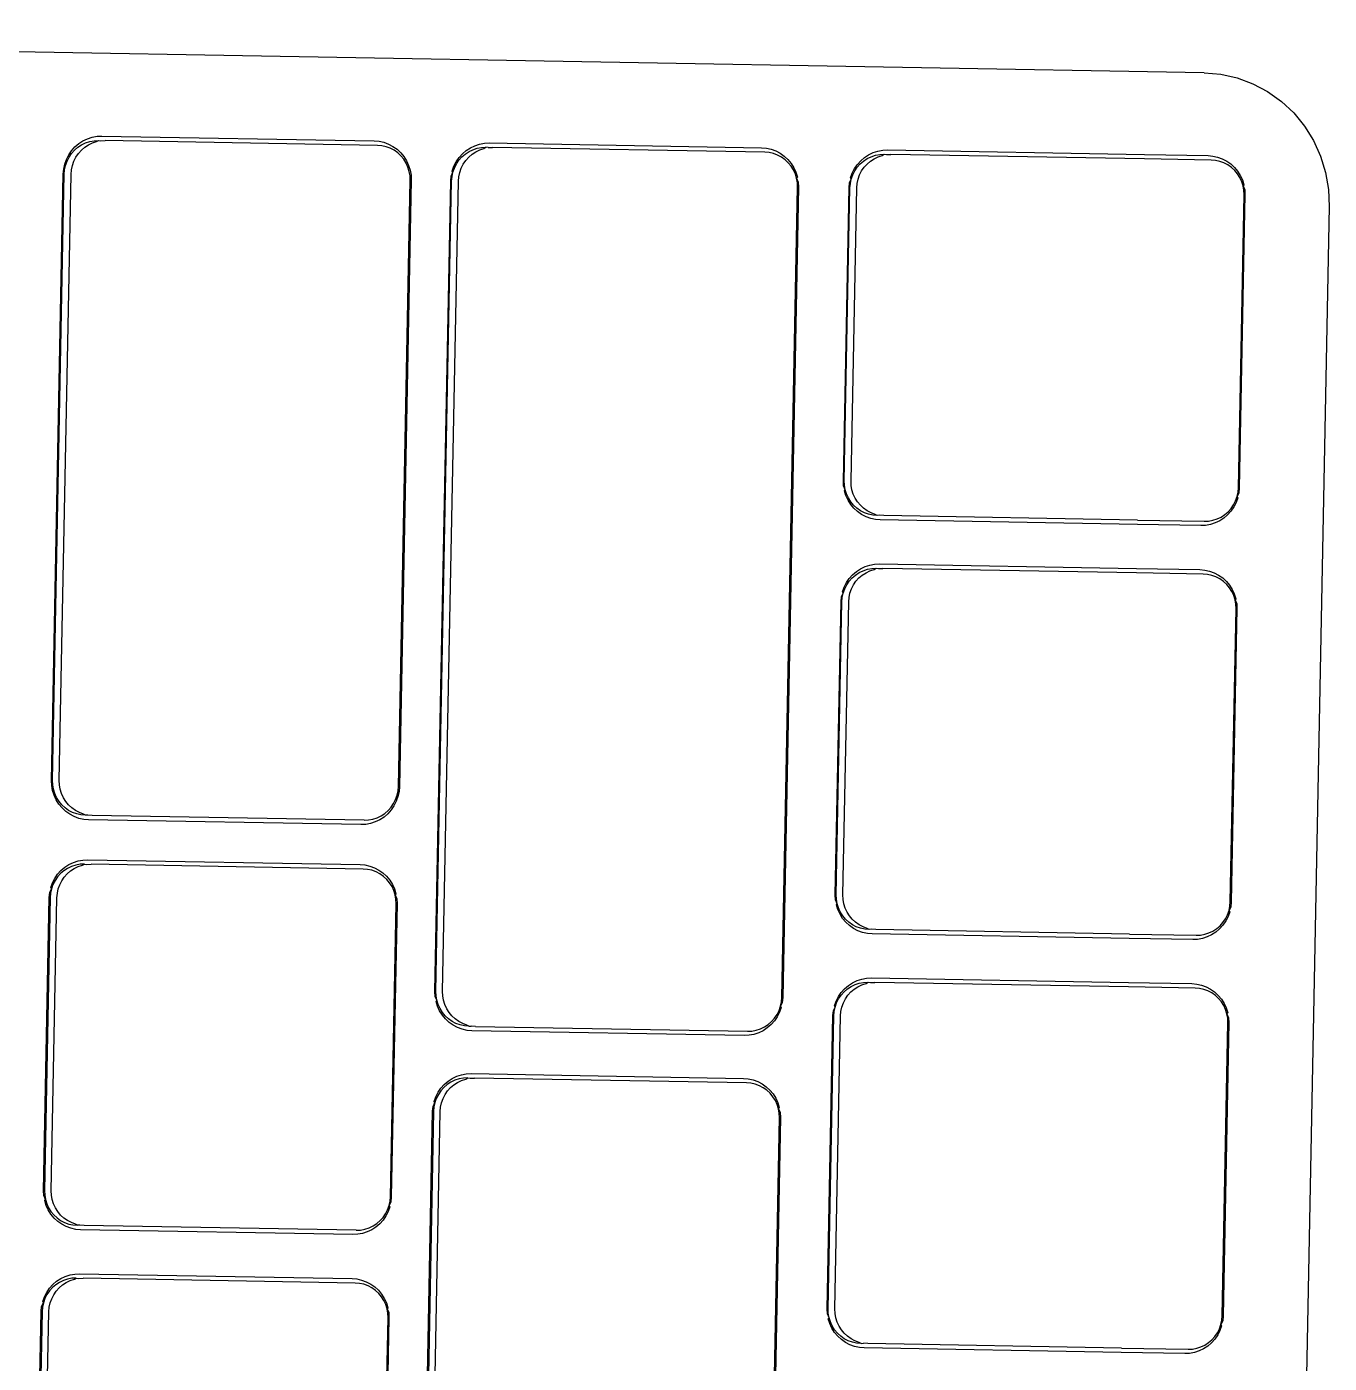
# Model space of a CAD drawing. Header units: millimetres. Extents: x 44692 to 174433, y -26273 to 14445.
# Drawn here: x 148829.3 to 148881.8, y -16388.3 to -16334.5 of the extents above; entities that cross this region are included whole.
import ezdxf

# ---------------------------------------------------------------- set-up
doc = ezdxf.new("R2010")
doc.units = ezdxf.units.MM
doc.header["$LTSCALE"] = 100
doc.layers.add('Muebles', color=112, linetype='Continuous')

msp = doc.modelspace()

# ---------------------------------------------------------------- linework, layer by layer
at = {"layer": 'Muebles'}
for p, q in [((148876.751, -16336.343), (148771.421, -16334.485)), ((148876.751, -16336.343), (148877.422, -16336.4)), ((148877.422, -16336.4), (148878.079, -16336.547)), ((148878.079, -16336.547), (148878.712, -16336.781)), ((148878.712, -16336.781), (148879.309, -16337.098)), ((148879.309, -16337.098), (148879.862, -16337.492)), ((148879.862, -16337.492), (148880.359, -16337.958)), ((148880.359, -16337.958), (148880.792, -16338.486)), ((148831.771, -16338.997), (148831.961, -16338.934)), ((148831.961, -16338.934), (148832.158, -16338.898)), ((148832.158, -16338.898), (148832.352, -16338.888)), ((148832.352, -16338.888), (148843.323, -16339.082)), ((148880.792, -16338.486), (148881.155, -16339.069)), ((148831.019, -16339.648), (148831.134, -16339.48)), ((148831.134, -16339.48), (148831.268, -16339.328)), ((148831.134, -16339.59), (148831.254, -16339.456)), ((148831.254, -16339.456), (148831.389, -16339.338)), ((148831.268, -16339.328), (148831.421, -16339.195)), ((148831.389, -16339.338), (148831.538, -16339.24)), ((148831.407, -16339.595), (148831.527, -16339.46)), ((148831.421, -16339.195), (148831.59, -16339.084)), ((148831.527, -16339.46), (148831.662, -16339.343)), ((148831.538, -16339.24), (148831.698, -16339.163)), ((148831.59, -16339.084), (148831.771, -16338.997)), ((148831.662, -16339.343), (148831.811, -16339.245)), ((148831.698, -16339.163), (148831.866, -16339.107)), ((148831.811, -16339.245), (148831.971, -16339.168)), ((148831.866, -16339.107), (148832.041, -16339.075)), ((148831.971, -16339.168), (148832.14, -16339.112)), ((148832.041, -16339.075), (148832.217, -16339.066)), ((148832.14, -16339.112), (148832.217, -16339.066)), ((148832.217, -16339.066), (148832.314, -16339.08)), ((148832.314, -16339.08), (148832.49, -16339.071)), ((148843.451, -16339.264), (148832.49, -16339.071)), ((148843.323, -16339.082), (148843.517, -16339.098)), ((148843.627, -16339.279), (148843.451, -16339.264)), ((148843.517, -16339.098), (148843.712, -16339.141)), ((148843.8, -16339.318), (148843.627, -16339.279)), ((148843.712, -16339.141), (148843.9, -16339.211)), ((148843.966, -16339.379), (148843.8, -16339.318)), ((148843.9, -16339.211), (148844.077, -16339.305)), ((148844.123, -16339.462), (148843.966, -16339.379)), ((148844.077, -16339.305), (148844.241, -16339.421)), ((148844.268, -16339.566), (148844.123, -16339.462)), ((148844.241, -16339.421), (148844.389, -16339.559)), ((148846.874, -16339.606), (148847.027, -16339.474)), ((148846.992, -16339.614), (148847.141, -16339.515)), ((148847.027, -16339.474), (148847.195, -16339.363)), ((148847.141, -16339.515), (148847.301, -16339.438)), ((148847.195, -16339.363), (148847.375, -16339.276)), ((148847.265, -16339.618), (148847.414, -16339.52)), ((148847.301, -16339.438), (148847.47, -16339.383)), ((148847.375, -16339.276), (148847.565, -16339.213)), ((148847.414, -16339.52), (148847.574, -16339.443)), ((148847.47, -16339.383), (148847.644, -16339.35)), ((148847.565, -16339.213), (148847.761, -16339.177)), ((148847.574, -16339.443), (148847.743, -16339.387)), ((148847.644, -16339.35), (148847.82, -16339.342)), ((148847.743, -16339.387), (148847.82, -16339.342)), ((148847.761, -16339.177), (148847.955, -16339.167)), ((148847.917, -16339.355), (148847.82, -16339.342)), ((148847.917, -16339.355), (148848.093, -16339.346)), ((148847.955, -16339.167), (148858.926, -16339.361)), ((148859.054, -16339.54), (148848.093, -16339.346)), ((148858.926, -16339.361), (148859.119, -16339.377)), ((148859.119, -16339.377), (148859.314, -16339.421)), ((148859.314, -16339.421), (148859.501, -16339.49)), ((148859.501, -16339.49), (148859.678, -16339.583)), ((148863.42, -16339.557), (148863.609, -16339.496)), ((148863.609, -16339.496), (148863.805, -16339.46)), ((148863.805, -16339.46), (148863.999, -16339.45)), ((148863.999, -16339.45), (148874.355, -16339.633)), ((148881.155, -16339.069), (148881.44, -16339.695)), ((148830.816, -16340.224), (148830.859, -16340.024)), ((148830.859, -16340.024), (148830.927, -16339.831)), ((148830.892, -16340.071), (148830.952, -16339.9)), ((148830.927, -16339.831), (148831.019, -16339.648)), ((148830.952, -16339.9), (148831.033, -16339.739)), ((148831.033, -16339.739), (148831.134, -16339.59)), ((148831.165, -16340.076), (148831.225, -16339.905)), ((148831.225, -16339.905), (148831.306, -16339.744)), ((148831.306, -16339.744), (148831.407, -16339.595)), ((148844.399, -16339.687), (148844.268, -16339.566)), ((148844.389, -16339.559), (148844.517, -16339.716)), ((148844.512, -16339.826), (148844.399, -16339.687)), ((148844.608, -16339.979), (148844.512, -16339.826)), ((148844.517, -16339.716), (148844.625, -16339.888)), ((148844.683, -16340.143), (148844.608, -16339.979)), ((148844.625, -16339.888), (148844.71, -16340.074)), ((148846.534, -16340.107), (148846.626, -16339.925)), ((148846.555, -16340.176), (148846.636, -16340.014)), ((148846.626, -16339.925), (148846.74, -16339.757)), ((148846.636, -16340.014), (148846.737, -16339.865)), ((148846.737, -16339.865), (148846.857, -16339.731)), ((148846.74, -16339.757), (148846.874, -16339.606)), ((148846.828, -16340.18), (148846.909, -16340.019)), ((148846.857, -16339.731), (148846.992, -16339.614)), ((148846.909, -16340.019), (148847.011, -16339.87)), ((148847.011, -16339.87), (148847.13, -16339.736)), ((148847.13, -16339.736), (148847.265, -16339.618)), ((148859.23, -16339.555), (148859.054, -16339.54)), ((148859.403, -16339.593), (148859.23, -16339.555)), ((148859.569, -16339.654), (148859.403, -16339.593)), ((148859.726, -16339.737), (148859.569, -16339.654)), ((148859.678, -16339.583), (148859.842, -16339.7)), ((148859.871, -16339.841), (148859.726, -16339.737)), ((148859.842, -16339.7), (148859.989, -16339.837)), ((148860.002, -16339.963), (148859.871, -16339.841)), ((148859.989, -16339.837), (148860.118, -16339.993)), ((148860.116, -16340.101), (148860.002, -16339.963)), ((148860.118, -16339.993), (148860.225, -16340.165)), ((148862.67, -16340.201), (148862.784, -16340.034)), ((148862.782, -16340.143), (148862.901, -16340.01)), ((148862.784, -16340.034), (148862.919, -16339.884)), ((148862.901, -16340.01), (148863.036, -16339.894)), ((148862.919, -16339.884), (148863.071, -16339.753)), ((148863.036, -16339.894), (148863.185, -16339.797)), ((148863.055, -16340.148), (148863.174, -16340.015)), ((148863.071, -16339.753), (148863.239, -16339.644)), ((148863.174, -16340.015), (148863.309, -16339.899)), ((148863.185, -16339.797), (148863.345, -16339.72)), ((148863.239, -16339.644), (148863.42, -16339.557)), ((148863.309, -16339.899), (148863.458, -16339.801)), ((148863.345, -16339.72), (148863.514, -16339.665)), ((148863.458, -16339.801), (148863.618, -16339.725)), ((148863.514, -16339.665), (148863.688, -16339.633)), ((148863.618, -16339.725), (148863.787, -16339.67)), ((148863.688, -16339.633), (148863.864, -16339.625)), ((148863.787, -16339.67), (148863.864, -16339.625)), ((148863.864, -16339.625), (148863.961, -16339.638)), ((148863.961, -16339.638), (148864.137, -16339.629)), ((148874.351, -16339.81), (148864.137, -16339.629)), ((148877.037, -16339.857), (148874.351, -16339.81)), ((148874.355, -16339.633), (148876.91, -16339.678)), ((148876.91, -16339.678), (148877.102, -16339.694)), ((148877.213, -16339.872), (148877.037, -16339.857)), ((148877.102, -16339.694), (148877.297, -16339.737)), ((148877.386, -16339.91), (148877.213, -16339.872)), ((148877.297, -16339.737), (148877.484, -16339.806)), ((148877.552, -16339.971), (148877.386, -16339.91)), ((148877.484, -16339.806), (148877.661, -16339.898)), ((148877.709, -16340.053), (148877.552, -16339.971)), ((148877.661, -16339.898), (148877.825, -16340.014)), ((148877.855, -16340.155), (148877.709, -16340.053)), ((148877.825, -16340.014), (148877.972, -16340.15)), ((148881.44, -16339.695), (148881.644, -16340.355)), ((148830.324, -16364.847), (148830.8, -16340.423)), ((148830.363, -16364.841), (148830.839, -16340.429)), ((148830.636, -16364.846), (148831.112, -16340.434)), ((148830.8, -16340.423), (148830.816, -16340.224)), ((148830.839, -16340.429), (148830.854, -16340.248)), ((148830.854, -16340.248), (148830.892, -16340.071)), ((148831.112, -16340.434), (148831.127, -16340.253)), ((148831.127, -16340.253), (148831.165, -16340.076)), ((148844.736, -16340.315), (148844.683, -16340.143)), ((148844.71, -16340.074), (148844.77, -16340.269)), ((148844.767, -16340.494), (148844.736, -16340.315)), ((148844.775, -16340.675), (148844.767, -16340.494)), ((148844.77, -16340.269), (148844.806, -16340.471)), ((148844.806, -16340.471), (148844.814, -16340.664)), ((148846.407, -16340.698), (148846.423, -16340.5)), ((148846.423, -16340.5), (148846.495, -16340.346)), ((148846.442, -16340.705), (148846.457, -16340.524)), ((148846.457, -16340.524), (148846.495, -16340.346)), ((148846.466, -16340.3), (148846.534, -16340.107)), ((148846.495, -16340.346), (148846.466, -16340.3)), ((148846.495, -16340.346), (148846.555, -16340.176)), ((148846.715, -16340.709), (148846.73, -16340.529)), ((148846.73, -16340.529), (148846.768, -16340.351)), ((148846.768, -16340.351), (148846.828, -16340.18)), ((148860.211, -16340.254), (148860.116, -16340.101)), ((148860.286, -16340.418), (148860.211, -16340.254)), ((148860.225, -16340.165), (148860.31, -16340.35)), ((148860.339, -16340.591), (148860.286, -16340.418)), ((148860.31, -16340.35), (148860.37, -16340.545)), ((148860.37, -16340.545), (148860.339, -16340.591)), ((148860.37, -16340.769), (148860.339, -16340.591)), ((148860.339, -16340.591), (148860.405, -16340.747)), ((148862.51, -16340.572), (148862.578, -16340.381)), ((148862.539, -16340.619), (148862.51, -16340.572)), ((148862.539, -16340.619), (148862.599, -16340.45)), ((148862.578, -16340.381), (148862.67, -16340.201)), ((148862.599, -16340.45), (148862.68, -16340.291)), ((148862.68, -16340.291), (148862.782, -16340.143)), ((148862.812, -16340.624), (148862.872, -16340.455)), ((148862.872, -16340.455), (148862.953, -16340.295)), ((148862.953, -16340.295), (148863.055, -16340.148)), ((148877.985, -16340.276), (148877.855, -16340.155)), ((148877.972, -16340.15), (148878.1, -16340.305)), ((148878.099, -16340.413), (148877.985, -16340.276)), ((148878.194, -16340.564), (148878.099, -16340.413)), ((148878.1, -16340.305), (148878.208, -16340.475)), ((148878.269, -16340.727), (148878.194, -16340.564)), ((148878.208, -16340.475), (148878.293, -16340.659)), ((148881.644, -16340.355), (148881.762, -16341.036)), ((148844.3, -16365.087), (148844.775, -16340.675)), ((148844.814, -16340.664), (148844.338, -16365.094)), ((148845.77, -16373.347), (148846.407, -16340.698)), ((148845.806, -16373.342), (148846.442, -16340.705)), ((148846.079, -16373.347), (148846.715, -16340.709)), ((148859.742, -16373.588), (148860.379, -16340.95)), ((148860.414, -16340.945), (148859.777, -16373.594)), ((148860.379, -16340.95), (148860.37, -16340.769)), ((148860.405, -16340.747), (148860.414, -16340.945)), ((148862.221, -16352.785), (148862.451, -16340.967)), ((148862.256, -16352.779), (148862.486, -16340.974)), ((148862.451, -16340.967), (148862.468, -16340.771)), ((148862.468, -16340.771), (148862.539, -16340.619)), ((148862.486, -16340.974), (148862.501, -16340.795)), ((148862.501, -16340.795), (148862.539, -16340.619)), ((148862.529, -16352.784), (148862.759, -16340.979)), ((148862.759, -16340.979), (148862.774, -16340.8)), ((148862.774, -16340.8), (148862.812, -16340.624)), ((148878.323, -16340.898), (148878.269, -16340.727)), ((148878.293, -16340.659), (148878.353, -16340.852)), ((148878.353, -16340.852), (148878.323, -16340.898)), ((148878.354, -16341.075), (148878.323, -16340.898)), ((148878.323, -16340.898), (148878.388, -16341.052)), ((148878.362, -16341.254), (148878.354, -16341.075)), ((148878.388, -16341.052), (148878.397, -16341.249)), ((148881.762, -16341.036), (148881.792, -16341.728)), ((148878.132, -16353.059), (148878.362, -16341.254)), ((148878.397, -16341.249), (148878.167, -16353.066)), ((148881.792, -16341.728), (148877.189, -16577.878)), ((148862.229, -16352.982), (148862.221, -16352.785)), ((148862.264, -16352.959), (148862.256, -16352.779)), ((148862.295, -16353.136), (148862.264, -16352.959)), ((148862.537, -16352.964), (148862.529, -16352.784)), ((148862.568, -16353.14), (148862.537, -16352.964)), ((148862.295, -16353.136), (148862.229, -16352.982)), ((148862.265, -16353.181), (148862.295, -16353.136)), ((148862.325, -16353.375), (148862.265, -16353.181)), ((148862.348, -16353.307), (148862.295, -16353.136)), ((148862.41, -16353.558), (148862.325, -16353.375)), ((148862.423, -16353.469), (148862.348, -16353.307)), ((148862.519, -16353.62), (148862.423, -16353.469)), ((148862.621, -16353.311), (148862.568, -16353.14)), ((148862.697, -16353.474), (148862.621, -16353.311)), ((148862.792, -16353.625), (148862.697, -16353.474)), ((148878.019, -16353.583), (148878.079, -16353.414)), ((148878.108, -16353.461), (148878.04, -16353.652)), ((148878.079, -16353.414), (148878.117, -16353.238)), ((148878.15, -16353.262), (148878.079, -16353.414)), ((148878.079, -16353.414), (148878.108, -16353.461)), ((148878.117, -16353.238), (148878.132, -16353.059)), ((148878.167, -16353.066), (148878.15, -16353.262)), ((148862.517, -16353.729), (148862.41, -16353.558)), ((148862.646, -16353.884), (148862.517, -16353.729)), ((148862.633, -16353.757), (148862.519, -16353.62)), ((148862.763, -16353.878), (148862.633, -16353.757)), ((148862.793, -16354.02), (148862.646, -16353.884)), ((148862.908, -16353.981), (148862.763, -16353.878)), ((148862.906, -16353.762), (148862.792, -16353.625)), ((148862.957, -16354.135), (148862.793, -16354.02)), ((148863.036, -16353.883), (148862.906, -16353.762)), ((148863.065, -16354.063), (148862.908, -16353.981)), ((148863.181, -16353.985), (148863.036, -16353.883)), ((148863.339, -16354.068), (148863.181, -16353.985)), ((148877.582, -16354.14), (148877.717, -16354.023)), ((148877.834, -16353.999), (148877.699, -16354.149)), ((148877.717, -16354.023), (148877.836, -16353.89)), ((148877.948, -16353.832), (148877.834, -16353.999)), ((148877.836, -16353.89), (148877.938, -16353.743)), ((148877.938, -16353.743), (148878.019, -16353.583)), ((148878.04, -16353.652), (148877.948, -16353.832)), ((148863.134, -16354.228), (148862.957, -16354.135)), ((148863.232, -16354.123), (148863.065, -16354.063)), ((148863.321, -16354.296), (148863.134, -16354.228)), ((148863.405, -16354.162), (148863.232, -16354.123)), ((148863.515, -16354.339), (148863.321, -16354.296)), ((148863.505, -16354.128), (148863.339, -16354.068)), ((148863.581, -16354.176), (148863.405, -16354.162)), ((148863.581, -16354.176), (148863.505, -16354.128)), ((148863.708, -16354.355), (148863.515, -16354.339)), ((148863.678, -16354.166), (148863.581, -16354.176)), ((148863.854, -16354.181), (148863.678, -16354.166)), ((148874.064, -16354.538), (148863.708, -16354.355)), ((148874.068, -16354.361), (148863.854, -16354.181)), ((148876.619, -16354.583), (148874.064, -16354.538)), ((148874.068, -16354.361), (148876.754, -16354.409)), ((148876.812, -16354.574), (148876.619, -16354.583)), ((148876.754, -16354.409), (148876.93, -16354.4)), ((148877.008, -16354.538), (148876.812, -16354.574)), ((148876.93, -16354.4), (148877.104, -16354.368)), ((148877.198, -16354.476), (148877.008, -16354.538)), ((148877.104, -16354.368), (148877.273, -16354.313)), ((148877.379, -16354.39), (148877.198, -16354.476)), ((148877.273, -16354.313), (148877.433, -16354.237)), ((148877.546, -16354.28), (148877.379, -16354.39)), ((148877.433, -16354.237), (148877.582, -16354.14)), ((148877.699, -16354.149), (148877.546, -16354.28)), ((148863.095, -16356.235), (148863.284, -16356.174)), ((148863.284, -16356.174), (148863.48, -16356.137)), ((148863.48, -16356.137), (148863.674, -16356.128)), ((148863.674, -16356.128), (148874.03, -16356.311)), ((148862.345, -16356.879), (148862.459, -16356.712)), ((148862.456, -16356.821), (148862.576, -16356.688)), ((148862.459, -16356.712), (148862.594, -16356.562)), ((148862.576, -16356.688), (148862.711, -16356.572)), ((148862.594, -16356.562), (148862.746, -16356.431)), ((148862.711, -16356.572), (148862.86, -16356.474)), ((148862.729, -16356.825), (148862.849, -16356.692)), ((148862.746, -16356.431), (148862.914, -16356.322)), ((148862.849, -16356.692), (148862.984, -16356.576)), ((148862.86, -16356.474), (148863.02, -16356.398)), ((148862.914, -16356.322), (148863.095, -16356.235)), ((148862.984, -16356.576), (148863.133, -16356.479)), ((148863.02, -16356.398), (148863.189, -16356.343)), ((148863.133, -16356.479), (148863.293, -16356.403)), ((148863.189, -16356.343), (148863.363, -16356.311)), ((148863.293, -16356.403), (148863.462, -16356.348)), ((148863.363, -16356.311), (148863.539, -16356.302)), ((148863.462, -16356.348), (148863.539, -16356.302)), ((148863.539, -16356.302), (148863.636, -16356.316)), ((148863.636, -16356.316), (148863.812, -16356.307)), ((148874.026, -16356.487), (148863.812, -16356.307)), ((148876.712, -16356.535), (148874.026, -16356.487)), ((148874.03, -16356.311), (148876.585, -16356.356)), ((148876.585, -16356.356), (148876.777, -16356.372)), ((148876.888, -16356.55), (148876.712, -16356.535)), ((148876.777, -16356.372), (148876.972, -16356.415)), ((148877.061, -16356.588), (148876.888, -16356.55)), ((148876.972, -16356.415), (148877.159, -16356.483)), ((148877.227, -16356.648), (148877.061, -16356.588)), ((148877.159, -16356.483), (148877.336, -16356.576)), ((148877.384, -16356.731), (148877.227, -16356.648)), ((148877.336, -16356.576), (148877.499, -16356.691)), ((148877.529, -16356.833), (148877.384, -16356.731)), ((148877.499, -16356.691), (148877.647, -16356.828)), ((148862.185, -16357.25), (148862.253, -16357.059)), ((148862.214, -16357.297), (148862.185, -16357.25)), ((148862.214, -16357.297), (148862.274, -16357.128)), ((148862.253, -16357.059), (148862.345, -16356.879)), ((148862.274, -16357.128), (148862.355, -16356.968)), ((148862.355, -16356.968), (148862.456, -16356.821)), ((148862.487, -16357.302), (148862.547, -16357.133)), ((148862.547, -16357.133), (148862.628, -16356.973)), ((148862.628, -16356.973), (148862.729, -16356.825)), ((148877.66, -16356.954), (148877.529, -16356.833)), ((148877.647, -16356.828), (148877.775, -16356.982)), ((148877.774, -16357.091), (148877.66, -16356.954)), ((148877.869, -16357.242), (148877.774, -16357.091)), ((148877.775, -16356.982), (148877.883, -16357.153)), ((148877.944, -16357.404), (148877.869, -16357.242)), ((148877.883, -16357.153), (148877.968, -16357.336)), ((148861.896, -16369.462), (148862.126, -16357.645)), ((148861.931, -16369.457), (148862.161, -16357.652)), ((148862.126, -16357.645), (148862.142, -16357.449)), ((148862.142, -16357.449), (148862.214, -16357.297)), ((148862.161, -16357.652), (148862.176, -16357.473)), ((148862.176, -16357.473), (148862.214, -16357.297)), ((148862.204, -16369.462), (148862.434, -16357.657)), ((148862.434, -16357.657), (148862.449, -16357.477)), ((148862.449, -16357.477), (148862.487, -16357.302)), ((148877.998, -16357.576), (148877.944, -16357.404)), ((148877.968, -16357.336), (148878.028, -16357.53)), ((148878.028, -16357.53), (148877.998, -16357.576)), ((148878.029, -16357.752), (148877.998, -16357.576)), ((148877.998, -16357.576), (148878.063, -16357.73)), ((148878.037, -16357.932), (148878.029, -16357.752)), ((148878.063, -16357.73), (148878.072, -16357.927)), ((148877.807, -16369.737), (148878.037, -16357.932)), ((148878.072, -16357.927), (148877.842, -16369.744)), ((148830.333, -16365.046), (148830.324, -16364.847)), ((148830.368, -16365.247), (148830.333, -16365.046)), ((148830.371, -16365.023), (148830.363, -16364.841)), ((148830.428, -16365.443), (148830.368, -16365.247)), ((148830.402, -16365.201), (148830.371, -16365.023)), ((148830.455, -16365.374), (148830.402, -16365.201)), ((148830.644, -16365.027), (148830.636, -16364.846)), ((148830.675, -16365.206), (148830.644, -16365.027)), ((148830.728, -16365.379), (148830.675, -16365.206)), ((148844.246, -16365.445), (148844.284, -16365.268)), ((148844.322, -16365.292), (148844.279, -16365.493)), ((148844.284, -16365.268), (148844.3, -16365.087)), ((148844.338, -16365.094), (148844.322, -16365.292)), ((148830.513, -16365.628), (148830.428, -16365.443)), ((148830.53, -16365.538), (148830.455, -16365.374)), ((148830.621, -16365.801), (148830.513, -16365.628)), ((148830.626, -16365.691), (148830.53, -16365.538)), ((148830.749, -16365.957), (148830.621, -16365.801)), ((148830.739, -16365.829), (148830.626, -16365.691)), ((148830.803, -16365.543), (148830.728, -16365.379)), ((148830.87, -16365.951), (148830.739, -16365.829)), ((148830.899, -16365.695), (148830.803, -16365.543)), ((148831.012, -16365.834), (148830.899, -16365.695)), ((148831.143, -16365.956), (148831.012, -16365.834)), ((148844.004, -16365.927), (148844.105, -16365.777)), ((148844.119, -16365.868), (148844.004, -16366.037)), ((148844.105, -16365.777), (148844.186, -16365.616)), ((148844.211, -16365.686), (148844.119, -16365.868)), ((148844.186, -16365.616), (148844.246, -16365.445)), ((148844.279, -16365.493), (148844.211, -16365.686)), ((148830.897, -16366.095), (148830.749, -16365.957)), ((148831.015, -16366.054), (148830.87, -16365.951)), ((148831.061, -16366.212), (148830.897, -16366.095)), ((148831.172, -16366.137), (148831.015, -16366.054)), ((148831.238, -16366.306), (148831.061, -16366.212)), ((148831.288, -16366.059), (148831.143, -16365.956)), ((148831.338, -16366.199), (148831.172, -16366.137)), ((148831.426, -16366.375), (148831.238, -16366.306)), ((148831.445, -16366.142), (148831.288, -16366.059)), ((148831.511, -16366.237), (148831.338, -16366.199)), ((148831.621, -16366.418), (148831.426, -16366.375)), ((148831.611, -16366.203), (148831.445, -16366.142)), ((148831.687, -16366.252), (148831.511, -16366.237)), ((148831.687, -16366.252), (148831.611, -16366.203)), ((148831.815, -16366.435), (148831.621, -16366.418)), ((148831.784, -16366.242), (148831.687, -16366.252)), ((148831.96, -16366.257), (148831.784, -16366.242)), ((148842.786, -16366.628), (148831.815, -16366.435)), ((148842.921, -16366.45), (148831.96, -16366.257)), ((148842.921, -16366.45), (148843.097, -16366.441)), ((148843.097, -16366.441), (148843.272, -16366.409)), ((148843.272, -16366.409), (148843.44, -16366.354)), ((148843.548, -16366.432), (148843.367, -16366.52)), ((148843.44, -16366.354), (148843.6, -16366.276)), ((148843.717, -16366.321), (148843.548, -16366.432)), ((148843.6, -16366.276), (148843.749, -16366.178)), ((148843.87, -16366.189), (148843.717, -16366.321)), ((148843.749, -16366.178), (148843.884, -16366.061)), ((148844.004, -16366.037), (148843.87, -16366.189)), ((148843.884, -16366.061), (148844.004, -16365.927)), ((148842.98, -16366.619), (148842.786, -16366.628)), ((148843.177, -16366.582), (148842.98, -16366.619)), ((148843.367, -16366.52), (148843.177, -16366.582)), ((148831.394, -16368.089), (148831.59, -16368.053)), ((148831.59, -16368.053), (148831.783, -16368.043)), ((148831.783, -16368.043), (148842.755, -16368.237)), ((148830.569, -16368.627), (148830.704, -16368.477)), ((148830.821, -16368.487), (148830.685, -16368.603)), ((148830.704, -16368.477), (148830.856, -16368.346)), ((148830.97, -16368.39), (148830.821, -16368.487)), ((148830.856, -16368.346), (148831.024, -16368.237)), ((148830.958, -16368.608), (148831.094, -16368.492)), ((148831.13, -16368.313), (148830.97, -16368.39)), ((148831.024, -16368.237), (148831.204, -16368.151)), ((148831.094, -16368.492), (148831.243, -16368.395)), ((148831.298, -16368.258), (148831.13, -16368.313)), ((148831.204, -16368.151), (148831.394, -16368.089)), ((148831.243, -16368.395), (148831.403, -16368.318)), ((148831.472, -16368.226), (148831.298, -16368.258)), ((148831.403, -16368.318), (148831.571, -16368.263)), ((148831.649, -16368.218), (148831.472, -16368.226)), ((148831.571, -16368.263), (148831.649, -16368.218)), ((148831.649, -16368.218), (148831.745, -16368.231)), ((148831.745, -16368.231), (148831.922, -16368.222)), ((148842.882, -16368.416), (148831.922, -16368.222)), ((148842.755, -16368.237), (148842.948, -16368.253)), ((148843.059, -16368.431), (148842.882, -16368.416)), ((148842.948, -16368.253), (148843.142, -16368.296)), ((148843.231, -16368.469), (148843.059, -16368.431)), ((148843.142, -16368.296), (148843.329, -16368.364)), ((148843.398, -16368.529), (148843.231, -16368.469)), ((148843.329, -16368.364), (148843.506, -16368.457)), ((148843.555, -16368.612), (148843.398, -16368.529)), ((148843.506, -16368.457), (148843.67, -16368.573)), ((148843.67, -16368.573), (148843.817, -16368.709)), ((148830.295, -16369.166), (148830.363, -16368.975)), ((148830.384, -16369.043), (148830.324, -16369.212)), ((148830.363, -16368.975), (148830.455, -16368.794)), ((148830.465, -16368.884), (148830.384, -16369.043)), ((148830.455, -16368.794), (148830.569, -16368.627)), ((148830.566, -16368.736), (148830.465, -16368.884)), ((148830.685, -16368.603), (148830.566, -16368.736)), ((148830.597, -16369.217), (148830.657, -16369.048)), ((148830.657, -16369.048), (148830.738, -16368.888)), ((148830.738, -16368.888), (148830.839, -16368.741)), ((148830.839, -16368.741), (148830.958, -16368.608)), ((148843.7, -16368.714), (148843.555, -16368.612)), ((148843.83, -16368.835), (148843.7, -16368.714)), ((148843.817, -16368.709), (148843.946, -16368.863)), ((148843.944, -16368.972), (148843.83, -16368.835)), ((148844.04, -16369.123), (148843.944, -16368.972)), ((148843.946, -16368.863), (148844.053, -16369.034)), ((148844.115, -16369.286), (148844.04, -16369.123)), ((148844.053, -16369.034), (148844.138, -16369.218)), ((148830.005, -16381.378), (148830.236, -16369.561)), ((148830.271, -16369.567), (148830.04, -16381.372)), ((148830.236, -16369.561), (148830.252, -16369.364)), ((148830.252, -16369.364), (148830.324, -16369.212)), ((148830.286, -16369.388), (148830.271, -16369.567)), ((148830.324, -16369.212), (148830.286, -16369.388)), ((148830.324, -16369.212), (148830.295, -16369.166)), ((148830.313, -16381.377), (148830.544, -16369.572)), ((148830.544, -16369.572), (148830.559, -16369.393)), ((148830.559, -16369.393), (148830.597, -16369.217)), ((148844.168, -16369.457), (148844.115, -16369.286)), ((148844.138, -16369.218), (148844.199, -16369.411)), ((148844.199, -16369.411), (148844.168, -16369.457)), ((148844.199, -16369.633), (148844.168, -16369.457)), ((148844.168, -16369.457), (148844.234, -16369.611)), ((148844.207, -16369.813), (148844.199, -16369.633)), ((148844.234, -16369.611), (148844.243, -16369.808)), ((148861.904, -16369.659), (148861.896, -16369.462)), ((148861.97, -16369.813), (148861.904, -16369.659)), ((148861.939, -16369.637), (148861.931, -16369.457)), ((148861.97, -16369.813), (148861.939, -16369.637)), ((148862.212, -16369.641), (148862.204, -16369.462)), ((148862.243, -16369.818), (148862.212, -16369.641)), ((148843.977, -16381.618), (148844.207, -16369.813)), ((148844.243, -16369.808), (148844.012, -16381.625)), ((148861.94, -16369.859), (148861.97, -16369.813)), ((148862, -16370.052), (148861.94, -16369.859)), ((148862.023, -16369.984), (148861.97, -16369.813)), ((148862.085, -16370.236), (148862, -16370.052)), ((148862.098, -16370.147), (148862.023, -16369.984)), ((148862.194, -16370.298), (148862.098, -16370.147)), ((148862.296, -16369.989), (148862.243, -16369.818)), ((148862.371, -16370.152), (148862.296, -16369.989)), ((148862.467, -16370.303), (148862.371, -16370.152)), ((148877.694, -16370.261), (148877.754, -16370.092)), ((148877.782, -16370.139), (148877.714, -16370.33)), ((148877.754, -16370.092), (148877.792, -16369.916)), ((148877.825, -16369.94), (148877.754, -16370.092)), ((148877.754, -16370.092), (148877.782, -16370.139)), ((148877.792, -16369.916), (148877.807, -16369.737)), ((148877.842, -16369.744), (148877.825, -16369.94)), ((148862.192, -16370.407), (148862.085, -16370.236)), ((148862.321, -16370.561), (148862.192, -16370.407)), ((148862.308, -16370.435), (148862.194, -16370.298)), ((148862.438, -16370.556), (148862.308, -16370.435)), ((148862.468, -16370.697), (148862.321, -16370.561)), ((148862.583, -16370.658), (148862.438, -16370.556)), ((148862.581, -16370.44), (148862.467, -16370.303)), ((148862.632, -16370.813), (148862.468, -16370.697)), ((148862.711, -16370.561), (148862.581, -16370.44)), ((148862.74, -16370.741), (148862.583, -16370.658)), ((148862.856, -16370.663), (148862.711, -16370.561)), ((148862.907, -16370.801), (148862.74, -16370.741)), ((148863.013, -16370.745), (148862.856, -16370.663)), ((148863.18, -16370.806), (148863.013, -16370.745)), ((148877.257, -16370.817), (148877.392, -16370.701)), ((148877.508, -16370.677), (148877.374, -16370.827)), ((148877.392, -16370.701), (148877.511, -16370.568)), ((148877.623, -16370.51), (148877.508, -16370.677)), ((148877.511, -16370.568), (148877.612, -16370.421)), ((148877.612, -16370.421), (148877.694, -16370.261)), ((148877.714, -16370.33), (148877.623, -16370.51)), ((148862.809, -16370.906), (148862.632, -16370.813)), ((148862.996, -16370.974), (148862.809, -16370.906)), ((148863.079, -16370.839), (148862.907, -16370.801)), ((148863.19, -16371.017), (148862.996, -16370.974)), ((148863.256, -16370.854), (148863.079, -16370.839)), ((148863.256, -16370.854), (148863.18, -16370.806)), ((148863.383, -16371.033), (148863.19, -16371.017)), ((148863.352, -16370.844), (148863.256, -16370.854)), ((148863.529, -16370.859), (148863.352, -16370.844)), ((148873.739, -16371.216), (148863.383, -16371.033)), ((148873.743, -16371.039), (148863.529, -16370.859)), ((148876.294, -16371.261), (148873.739, -16371.216)), ((148873.743, -16371.039), (148876.428, -16371.087)), ((148876.487, -16371.251), (148876.294, -16371.261)), ((148876.428, -16371.087), (148876.605, -16371.078)), ((148876.683, -16371.215), (148876.487, -16371.251)), ((148876.605, -16371.078), (148876.779, -16371.046)), ((148876.873, -16371.154), (148876.683, -16371.215)), ((148876.779, -16371.046), (148876.948, -16370.991)), ((148877.054, -16371.067), (148876.873, -16371.154)), ((148876.948, -16370.991), (148877.108, -16370.914)), ((148877.221, -16370.958), (148877.054, -16371.067)), ((148877.108, -16370.914), (148877.257, -16370.817)), ((148877.374, -16370.827), (148877.221, -16370.958)), ((148862.77, -16372.913), (148862.959, -16372.851)), ((148862.959, -16372.851), (148863.155, -16372.815)), ((148863.155, -16372.815), (148863.349, -16372.806)), ((148863.349, -16372.806), (148873.704, -16372.988)), ((148845.779, -16373.546), (148845.77, -16373.347)), ((148845.814, -16373.523), (148845.806, -16373.342)), ((148846.087, -16373.528), (148846.079, -16373.347)), ((148862.02, -16373.556), (148862.134, -16373.39)), ((148862.131, -16373.498), (148862.251, -16373.365)), ((148862.134, -16373.39), (148862.269, -16373.24)), ((148862.251, -16373.365), (148862.386, -16373.249)), ((148862.269, -16373.24), (148862.421, -16373.109)), ((148862.386, -16373.249), (148862.535, -16373.152)), ((148862.404, -16373.503), (148862.524, -16373.37)), ((148862.421, -16373.109), (148862.589, -16372.999)), ((148862.524, -16373.37), (148862.659, -16373.254)), ((148862.535, -16373.152), (148862.695, -16373.075)), ((148862.589, -16372.999), (148862.77, -16372.913)), ((148862.659, -16373.254), (148862.808, -16373.157)), ((148862.695, -16373.075), (148862.863, -16373.021)), ((148862.808, -16373.157), (148862.968, -16373.08)), ((148862.863, -16373.021), (148863.038, -16372.989)), ((148862.968, -16373.08), (148863.136, -16373.025)), ((148863.038, -16372.989), (148863.214, -16372.98)), ((148863.136, -16373.025), (148863.214, -16372.98)), ((148863.214, -16372.98), (148863.311, -16372.994)), ((148863.311, -16372.994), (148863.487, -16372.985)), ((148873.701, -16373.165), (148863.487, -16372.985)), ((148876.387, -16373.212), (148873.701, -16373.165)), ((148873.704, -16372.988), (148876.259, -16373.034)), ((148876.259, -16373.034), (148876.452, -16373.05)), ((148876.563, -16373.227), (148876.387, -16373.212)), ((148876.452, -16373.05), (148876.647, -16373.093)), ((148876.736, -16373.265), (148876.563, -16373.227)), ((148876.647, -16373.093), (148876.834, -16373.161)), ((148876.902, -16373.326), (148876.736, -16373.265)), ((148876.834, -16373.161), (148877.011, -16373.254)), ((148877.059, -16373.408), (148876.902, -16373.326)), ((148877.011, -16373.254), (148877.174, -16373.369)), ((148877.204, -16373.511), (148877.059, -16373.408)), ((148877.174, -16373.369), (148877.322, -16373.505)), ((148845.845, -16373.702), (148845.779, -16373.546)), ((148845.845, -16373.702), (148845.814, -16373.523)), ((148845.814, -16373.747), (148845.845, -16373.702)), ((148845.874, -16373.942), (148845.814, -16373.747)), ((148845.898, -16373.874), (148845.845, -16373.702)), ((148845.959, -16374.127), (148845.874, -16373.942)), ((148845.973, -16374.038), (148845.898, -16373.874)), ((148846.118, -16373.706), (148846.087, -16373.528)), ((148846.171, -16373.879), (148846.118, -16373.706)), ((148846.246, -16374.043), (148846.171, -16373.879)), ((148859.629, -16374.117), (148859.689, -16373.946)), ((148859.689, -16373.946), (148859.727, -16373.769)), ((148859.761, -16373.792), (148859.689, -16373.946)), ((148859.689, -16373.946), (148859.718, -16373.992)), ((148859.727, -16373.769), (148859.742, -16373.588)), ((148859.777, -16373.594), (148859.761, -16373.792)), ((148861.817, -16374.126), (148861.889, -16373.975)), ((148861.851, -16374.15), (148861.889, -16373.975)), ((148861.86, -16373.928), (148861.928, -16373.737)), ((148861.889, -16373.975), (148861.86, -16373.928)), ((148861.889, -16373.975), (148861.949, -16373.806)), ((148861.928, -16373.737), (148862.02, -16373.556)), ((148861.949, -16373.806), (148862.03, -16373.646)), ((148862.03, -16373.646), (148862.131, -16373.498)), ((148862.124, -16374.155), (148862.162, -16373.98)), ((148862.162, -16373.98), (148862.222, -16373.811)), ((148862.222, -16373.811), (148862.303, -16373.651)), ((148862.303, -16373.651), (148862.404, -16373.503)), ((148877.335, -16373.632), (148877.204, -16373.511)), ((148877.322, -16373.505), (148877.45, -16373.66)), ((148877.449, -16373.769), (148877.335, -16373.632)), ((148877.544, -16373.92), (148877.449, -16373.769)), ((148877.45, -16373.66), (148877.558, -16373.831)), ((148877.619, -16374.082), (148877.544, -16373.92)), ((148877.558, -16373.831), (148877.643, -16374.014)), ((148846.067, -16374.299), (148845.959, -16374.127)), ((148846.068, -16374.191), (148845.973, -16374.038)), ((148846.195, -16374.455), (148846.067, -16374.299)), ((148846.182, -16374.33), (148846.068, -16374.191)), ((148846.313, -16374.451), (148846.182, -16374.33)), ((148846.342, -16374.593), (148846.195, -16374.455)), ((148846.341, -16374.196), (148846.246, -16374.043)), ((148846.458, -16374.555), (148846.313, -16374.451)), ((148846.455, -16374.334), (148846.341, -16374.196)), ((148846.586, -16374.456), (148846.455, -16374.334)), ((148846.731, -16374.56), (148846.586, -16374.456)), ((148859.327, -16374.561), (148859.447, -16374.427)), ((148859.558, -16374.367), (148859.444, -16374.535)), ((148859.447, -16374.427), (148859.548, -16374.278)), ((148859.548, -16374.278), (148859.629, -16374.117)), ((148859.65, -16374.185), (148859.558, -16374.367)), ((148859.718, -16373.992), (148859.65, -16374.185)), ((148861.57, -16386.14), (148861.801, -16374.323)), ((148861.606, -16386.135), (148861.836, -16374.329)), ((148861.801, -16374.323), (148861.817, -16374.126)), ((148861.836, -16374.329), (148861.851, -16374.15)), ((148861.879, -16386.14), (148862.109, -16374.334)), ((148862.109, -16374.334), (148862.124, -16374.155)), ((148877.673, -16374.253), (148877.619, -16374.082)), ((148877.643, -16374.014), (148877.703, -16374.207)), ((148877.703, -16374.207), (148877.673, -16374.253)), ((148877.704, -16374.43), (148877.673, -16374.253)), ((148877.673, -16374.253), (148877.738, -16374.407)), ((148877.712, -16374.61), (148877.704, -16374.43)), ((148877.738, -16374.407), (148877.747, -16374.604)), ((148846.506, -16374.709), (148846.342, -16374.593)), ((148846.615, -16374.638), (148846.458, -16374.555)), ((148846.683, -16374.803), (148846.506, -16374.709)), ((148846.781, -16374.699), (148846.615, -16374.638)), ((148846.87, -16374.872), (148846.683, -16374.803)), ((148846.888, -16374.643), (148846.731, -16374.56)), ((148846.954, -16374.738), (148846.781, -16374.699)), ((148847.065, -16374.915), (148846.87, -16374.872)), ((148847.054, -16374.704), (148846.888, -16374.643)), ((148847.13, -16374.753), (148846.954, -16374.738)), ((148847.13, -16374.753), (148847.054, -16374.704)), ((148847.258, -16374.931), (148847.065, -16374.915)), ((148847.13, -16374.753), (148847.227, -16374.742)), ((148847.403, -16374.757), (148847.227, -16374.742)), ((148858.229, -16375.125), (148847.258, -16374.931)), ((148847.403, -16374.757), (148858.364, -16374.951)), ((148858.364, -16374.951), (148858.54, -16374.942)), ((148858.54, -16374.942), (148858.714, -16374.91)), ((148858.809, -16375.017), (148858.619, -16375.079)), ((148858.714, -16374.91), (148858.883, -16374.854)), ((148858.989, -16374.929), (148858.809, -16375.017)), ((148858.883, -16374.854), (148859.043, -16374.777)), ((148859.157, -16374.819), (148858.989, -16374.929)), ((148859.043, -16374.777), (148859.192, -16374.679)), ((148859.31, -16374.686), (148859.157, -16374.819)), ((148859.192, -16374.679), (148859.327, -16374.561)), ((148859.444, -16374.535), (148859.31, -16374.686)), ((148877.482, -16386.415), (148877.712, -16374.61)), ((148877.747, -16374.604), (148877.517, -16386.421)), ((148858.423, -16375.115), (148858.229, -16375.125)), ((148858.619, -16375.079), (148858.423, -16375.115)), ((148846.835, -16376.704), (148847.031, -16376.668)), ((148847.031, -16376.668), (148847.224, -16376.658)), ((148847.224, -16376.658), (148858.196, -16376.852)), ((148846.01, -16377.243), (148846.144, -16377.092)), ((148846.261, -16377.102), (148846.126, -16377.218)), ((148846.144, -16377.092), (148846.297, -16376.962)), ((148846.41, -16377.005), (148846.261, -16377.102)), ((148846.297, -16376.962), (148846.465, -16376.852)), ((148846.399, -16377.223), (148846.534, -16377.107)), ((148846.57, -16376.928), (148846.41, -16377.005)), ((148846.465, -16376.852), (148846.645, -16376.766)), ((148846.534, -16377.107), (148846.683, -16377.01)), ((148846.739, -16376.873), (148846.57, -16376.928)), ((148846.645, -16376.766), (148846.835, -16376.704)), ((148846.683, -16377.01), (148846.843, -16376.933)), ((148846.913, -16376.841), (148846.739, -16376.873)), ((148846.843, -16376.933), (148847.012, -16376.878)), ((148847.09, -16376.833), (148846.913, -16376.841)), ((148847.012, -16376.878), (148847.09, -16376.833)), ((148847.09, -16376.833), (148847.186, -16376.846)), ((148847.186, -16376.846), (148847.363, -16376.838)), ((148858.323, -16377.031), (148847.363, -16376.838)), ((148858.196, -16376.852), (148858.388, -16376.868)), ((148858.499, -16377.046), (148858.323, -16377.031)), ((148858.388, -16376.868), (148858.583, -16376.911)), ((148858.672, -16377.084), (148858.499, -16377.046)), ((148858.583, -16376.911), (148858.77, -16376.98)), ((148858.838, -16377.145), (148858.672, -16377.084)), ((148858.77, -16376.98), (148858.947, -16377.072)), ((148858.995, -16377.227), (148858.838, -16377.145)), ((148858.947, -16377.072), (148859.11, -16377.188)), ((148859.11, -16377.188), (148859.258, -16377.324)), ((148845.736, -16377.781), (148845.804, -16377.59)), ((148845.824, -16377.658), (148845.764, -16377.828)), ((148845.804, -16377.59), (148845.895, -16377.409)), ((148845.906, -16377.499), (148845.824, -16377.658)), ((148845.895, -16377.409), (148846.01, -16377.243)), ((148846.007, -16377.351), (148845.906, -16377.499)), ((148846.126, -16377.218), (148846.007, -16377.351)), ((148846.037, -16377.832), (148846.097, -16377.663)), ((148846.097, -16377.663), (148846.179, -16377.504)), ((148846.179, -16377.504), (148846.28, -16377.356)), ((148846.28, -16377.356), (148846.399, -16377.223)), ((148859.14, -16377.329), (148858.995, -16377.227)), ((148859.271, -16377.45), (148859.14, -16377.329)), ((148859.258, -16377.324), (148859.386, -16377.479)), ((148859.385, -16377.587), (148859.271, -16377.45)), ((148859.48, -16377.738), (148859.385, -16377.587)), ((148859.386, -16377.479), (148859.494, -16377.649)), ((148859.555, -16377.901), (148859.48, -16377.738)), ((148859.494, -16377.649), (148859.579, -16377.833)), ((148845.446, -16389.993), (148845.676, -16378.176)), ((148845.711, -16378.182), (148845.481, -16389.988)), ((148845.676, -16378.176), (148845.693, -16377.979)), ((148845.693, -16377.979), (148845.764, -16377.828)), ((148845.726, -16378.003), (148845.711, -16378.182)), ((148845.764, -16377.828), (148845.726, -16378.003)), ((148845.764, -16377.828), (148845.736, -16377.781)), ((148845.754, -16389.992), (148845.984, -16378.187)), ((148845.984, -16378.187), (148845.999, -16378.008)), ((148845.999, -16378.008), (148846.037, -16377.832)), ((148859.609, -16378.072), (148859.555, -16377.901)), ((148859.579, -16377.833), (148859.639, -16378.026)), ((148859.639, -16378.026), (148859.609, -16378.072)), ((148859.64, -16378.249), (148859.609, -16378.072)), ((148859.609, -16378.072), (148859.674, -16378.226)), ((148859.648, -16378.428), (148859.64, -16378.249)), ((148859.674, -16378.226), (148859.683, -16378.423)), ((148859.418, -16390.233), (148859.648, -16378.428)), ((148859.683, -16378.423), (148859.453, -16390.24)), ((148830.014, -16381.575), (148830.005, -16381.378)), ((148830.04, -16381.372), (148830.049, -16381.552)), ((148830.322, -16381.557), (148830.313, -16381.377)), ((148830.08, -16381.729), (148830.014, -16381.575)), ((148830.049, -16381.552), (148830.08, -16381.729)), ((148830.049, -16381.774), (148830.08, -16381.729)), ((148830.11, -16381.968), (148830.049, -16381.774)), ((148830.08, -16381.729), (148830.133, -16381.9)), ((148830.195, -16382.151), (148830.11, -16381.968)), ((148830.133, -16381.9), (148830.208, -16382.062)), ((148830.353, -16381.733), (148830.322, -16381.557)), ((148830.406, -16381.905), (148830.353, -16381.733)), ((148830.481, -16382.067), (148830.406, -16381.905)), ((148843.864, -16382.142), (148843.924, -16381.973)), ((148843.953, -16382.02), (148843.885, -16382.211)), ((148843.924, -16381.973), (148843.962, -16381.797)), ((148843.996, -16381.821), (148843.924, -16381.973)), ((148843.924, -16381.973), (148843.953, -16382.02)), ((148843.962, -16381.797), (148843.977, -16381.618)), ((148844.012, -16381.625), (148843.996, -16381.821)), ((148830.302, -16382.322), (148830.195, -16382.151)), ((148830.208, -16382.062), (148830.303, -16382.213)), ((148830.431, -16382.477), (148830.302, -16382.322)), ((148830.303, -16382.213), (148830.417, -16382.35)), ((148830.417, -16382.35), (148830.548, -16382.471)), ((148830.578, -16382.613), (148830.431, -16382.477)), ((148830.577, -16382.218), (148830.481, -16382.067)), ((148830.548, -16382.471), (148830.693, -16382.574)), ((148830.69, -16382.355), (148830.577, -16382.218)), ((148830.821, -16382.476), (148830.69, -16382.355)), ((148830.693, -16382.574), (148830.85, -16382.656)), ((148830.966, -16382.578), (148830.821, -16382.476)), ((148831.123, -16382.661), (148830.966, -16382.578)), ((148843.427, -16382.698), (148843.562, -16382.582)), ((148843.679, -16382.558), (148843.544, -16382.708)), ((148843.562, -16382.582), (148843.682, -16382.449)), ((148843.793, -16382.391), (148843.679, -16382.558)), ((148843.682, -16382.449), (148843.783, -16382.302)), ((148843.783, -16382.302), (148843.864, -16382.142)), ((148843.885, -16382.211), (148843.793, -16382.391)), ((148830.741, -16382.728), (148830.578, -16382.613)), ((148830.918, -16382.821), (148830.741, -16382.728)), ((148830.85, -16382.656), (148831.016, -16382.717)), ((148831.106, -16382.889), (148830.918, -16382.821)), ((148831.016, -16382.717), (148831.189, -16382.755)), ((148831.3, -16382.932), (148831.106, -16382.889)), ((148831.289, -16382.721), (148831.123, -16382.661)), ((148831.189, -16382.755), (148831.365, -16382.77)), ((148831.365, -16382.77), (148831.289, -16382.721)), ((148831.493, -16382.948), (148831.3, -16382.932)), ((148831.462, -16382.759), (148831.365, -16382.77)), ((148831.638, -16382.774), (148831.462, -16382.759)), ((148842.464, -16383.142), (148831.493, -16382.948)), ((148842.599, -16382.968), (148831.638, -16382.774)), ((148842.658, -16383.132), (148842.464, -16383.142)), ((148842.599, -16382.968), (148842.775, -16382.959)), ((148842.854, -16383.096), (148842.658, -16383.132)), ((148842.775, -16382.959), (148842.95, -16382.927)), ((148843.043, -16383.035), (148842.854, -16383.096)), ((148842.95, -16382.927), (148843.118, -16382.872)), ((148843.224, -16382.948), (148843.043, -16383.035)), ((148843.118, -16382.872), (148843.278, -16382.796)), ((148843.392, -16382.839), (148843.224, -16382.948)), ((148843.278, -16382.796), (148843.427, -16382.698)), ((148843.544, -16382.708), (148843.392, -16382.839)), ((148831.069, -16384.767), (148831.265, -16384.731)), ((148831.265, -16384.731), (148831.458, -16384.721)), ((148831.458, -16384.721), (148842.43, -16384.915)), ((148830.36, -16385.281), (148830.241, -16385.414)), ((148830.244, -16385.305), (148830.378, -16385.155)), ((148830.496, -16385.165), (148830.36, -16385.281)), ((148830.378, -16385.155), (148830.531, -16385.024)), ((148830.644, -16385.067), (148830.496, -16385.165)), ((148830.514, -16385.419), (148830.633, -16385.286)), ((148830.531, -16385.024), (148830.699, -16384.915)), ((148830.633, -16385.286), (148830.769, -16385.169)), ((148830.805, -16384.991), (148830.644, -16385.067)), ((148830.699, -16384.915), (148830.879, -16384.828)), ((148830.769, -16385.169), (148830.918, -16385.072)), ((148830.973, -16384.936), (148830.805, -16384.991)), ((148830.879, -16384.828), (148831.069, -16384.767)), ((148830.918, -16385.072), (148831.078, -16384.996)), ((148831.147, -16384.904), (148830.973, -16384.936)), ((148831.078, -16384.996), (148831.246, -16384.941)), ((148831.324, -16384.895), (148831.147, -16384.904)), ((148831.246, -16384.941), (148831.324, -16384.895)), ((148831.324, -16384.895), (148831.42, -16384.909)), ((148831.42, -16384.909), (148831.597, -16384.9)), ((148842.557, -16385.094), (148831.597, -16384.9)), ((148842.43, -16384.915), (148842.623, -16384.931)), ((148842.734, -16385.108), (148842.557, -16385.094)), ((148842.623, -16384.931), (148842.817, -16384.974)), ((148842.906, -16385.147), (148842.734, -16385.108)), ((148842.817, -16384.974), (148843.004, -16385.042)), ((148843.073, -16385.207), (148842.906, -16385.147)), ((148843.004, -16385.042), (148843.181, -16385.135)), ((148843.23, -16385.289), (148843.073, -16385.207)), ((148843.181, -16385.135), (148843.345, -16385.25)), ((148843.345, -16385.25), (148843.492, -16385.386)), ((148829.97, -16385.843), (148830.038, -16385.652)), ((148830.059, -16385.721), (148829.998, -16385.89)), ((148830.038, -16385.652), (148830.13, -16385.472)), ((148830.14, -16385.561), (148830.059, -16385.721)), ((148830.13, -16385.472), (148830.244, -16385.305)), ((148830.241, -16385.414), (148830.14, -16385.561)), ((148830.271, -16385.895), (148830.332, -16385.726)), ((148830.332, -16385.726), (148830.413, -16385.566)), ((148830.413, -16385.566), (148830.514, -16385.419)), ((148843.375, -16385.392), (148843.23, -16385.289)), ((148843.505, -16385.513), (148843.375, -16385.392)), ((148843.492, -16385.386), (148843.621, -16385.541)), ((148843.619, -16385.65), (148843.505, -16385.513)), ((148843.715, -16385.801), (148843.619, -16385.65)), ((148843.621, -16385.541), (148843.728, -16385.712)), ((148843.79, -16385.963), (148843.715, -16385.801)), ((148843.728, -16385.712), (148843.813, -16385.895)), ((148829.68, -16398.055), (148829.911, -16386.238)), ((148829.945, -16386.245), (148829.715, -16398.05)), ((148829.911, -16386.238), (148829.927, -16386.042)), ((148829.927, -16386.042), (148829.998, -16385.89)), ((148829.961, -16386.066), (148829.945, -16386.245)), ((148829.998, -16385.89), (148829.961, -16386.066)), ((148829.998, -16385.89), (148829.97, -16385.843)), ((148829.988, -16398.055), (148830.219, -16386.25)), ((148830.219, -16386.25), (148830.234, -16386.071)), ((148830.234, -16386.071), (148830.271, -16385.895)), ((148843.843, -16386.134), (148843.79, -16385.963)), ((148843.813, -16385.895), (148843.873, -16386.089)), ((148843.873, -16386.089), (148843.843, -16386.134)), ((148843.874, -16386.311), (148843.843, -16386.134)), ((148843.843, -16386.134), (148843.909, -16386.288)), ((148843.882, -16386.491), (148843.874, -16386.311)), ((148843.909, -16386.288), (148843.917, -16386.485)), ((148861.579, -16386.337), (148861.57, -16386.14)), ((148861.645, -16386.491), (148861.579, -16386.337)), ((148861.614, -16386.314), (148861.606, -16386.135)), ((148861.645, -16386.491), (148861.614, -16386.314)), ((148861.887, -16386.319), (148861.879, -16386.14)), ((148861.918, -16386.496), (148861.887, -16386.319)), ((148843.652, -16398.296), (148843.882, -16386.491)), ((148843.917, -16386.485), (148843.687, -16398.303)), ((148861.614, -16386.537), (148861.645, -16386.491)), ((148861.675, -16386.73), (148861.614, -16386.537)), ((148861.698, -16386.662), (148861.645, -16386.491)), ((148861.76, -16386.914), (148861.675, -16386.73)), ((148861.773, -16386.825), (148861.698, -16386.662)), ((148861.869, -16386.976), (148861.773, -16386.825)), ((148861.971, -16386.667), (148861.918, -16386.496)), ((148862.046, -16386.829), (148861.971, -16386.667)), ((148862.142, -16386.981), (148862.046, -16386.829)), ((148877.369, -16386.939), (148877.429, -16386.77)), ((148877.457, -16386.816), (148877.389, -16387.007)), ((148877.429, -16386.77), (148877.467, -16386.594)), ((148877.5, -16386.618), (148877.429, -16386.77)), ((148877.429, -16386.77), (148877.457, -16386.816)), ((148877.467, -16386.594), (148877.482, -16386.415)), ((148877.517, -16386.421), (148877.5, -16386.618)), ((148861.867, -16387.084), (148861.76, -16386.914)), ((148861.996, -16387.239), (148861.867, -16387.084)), ((148861.983, -16387.113), (148861.869, -16386.976)), ((148862.113, -16387.234), (148861.983, -16387.113)), ((148862.143, -16387.375), (148861.996, -16387.239)), ((148862.258, -16387.336), (148862.113, -16387.234)), ((148862.256, -16387.118), (148862.142, -16386.981)), ((148862.307, -16387.491), (148862.143, -16387.375)), ((148862.386, -16387.238), (148862.256, -16387.118)), ((148862.415, -16387.418), (148862.258, -16387.336)), ((148862.531, -16387.341), (148862.386, -16387.238)), ((148862.582, -16387.479), (148862.415, -16387.418)), ((148862.688, -16387.423), (148862.531, -16387.341)), ((148862.855, -16387.484), (148862.688, -16387.423)), ((148876.932, -16387.495), (148877.067, -16387.379)), ((148877.183, -16387.355), (148877.049, -16387.505)), ((148877.067, -16387.379), (148877.186, -16387.246)), ((148877.298, -16387.188), (148877.183, -16387.355)), ((148877.186, -16387.246), (148877.287, -16387.098)), ((148877.287, -16387.098), (148877.369, -16386.939)), ((148877.389, -16387.007), (148877.298, -16387.188)), ((148862.484, -16387.583), (148862.307, -16387.491)), ((148862.671, -16387.652), (148862.484, -16387.583)), ((148862.754, -16387.517), (148862.582, -16387.479)), ((148862.865, -16387.695), (148862.671, -16387.652)), ((148862.931, -16387.532), (148862.754, -16387.517)), ((148862.931, -16387.532), (148862.855, -16387.484)), ((148863.058, -16387.711), (148862.865, -16387.695)), ((148862.931, -16387.532), (148863.027, -16387.522)), ((148863.204, -16387.537), (148863.027, -16387.522)), ((148873.414, -16387.893), (148863.058, -16387.711)), ((148873.417, -16387.717), (148863.204, -16387.537)), ((148875.969, -16387.939), (148873.414, -16387.893)), ((148873.417, -16387.717), (148876.103, -16387.764)), ((148876.162, -16387.929), (148875.969, -16387.939)), ((148876.103, -16387.764), (148876.28, -16387.756)), ((148876.358, -16387.893), (148876.162, -16387.929)), ((148876.28, -16387.756), (148876.454, -16387.724)), ((148876.548, -16387.831), (148876.358, -16387.893)), ((148876.454, -16387.724), (148876.623, -16387.669)), ((148876.728, -16387.745), (148876.548, -16387.831)), ((148876.623, -16387.669), (148876.783, -16387.592)), ((148876.896, -16387.636), (148876.728, -16387.745)), ((148876.783, -16387.592), (148876.932, -16387.495)), ((148877.049, -16387.505), (148876.896, -16387.636))]:
    msp.add_line(p, q, dxfattribs=at)

doc.saveas('drawing.dxf')
